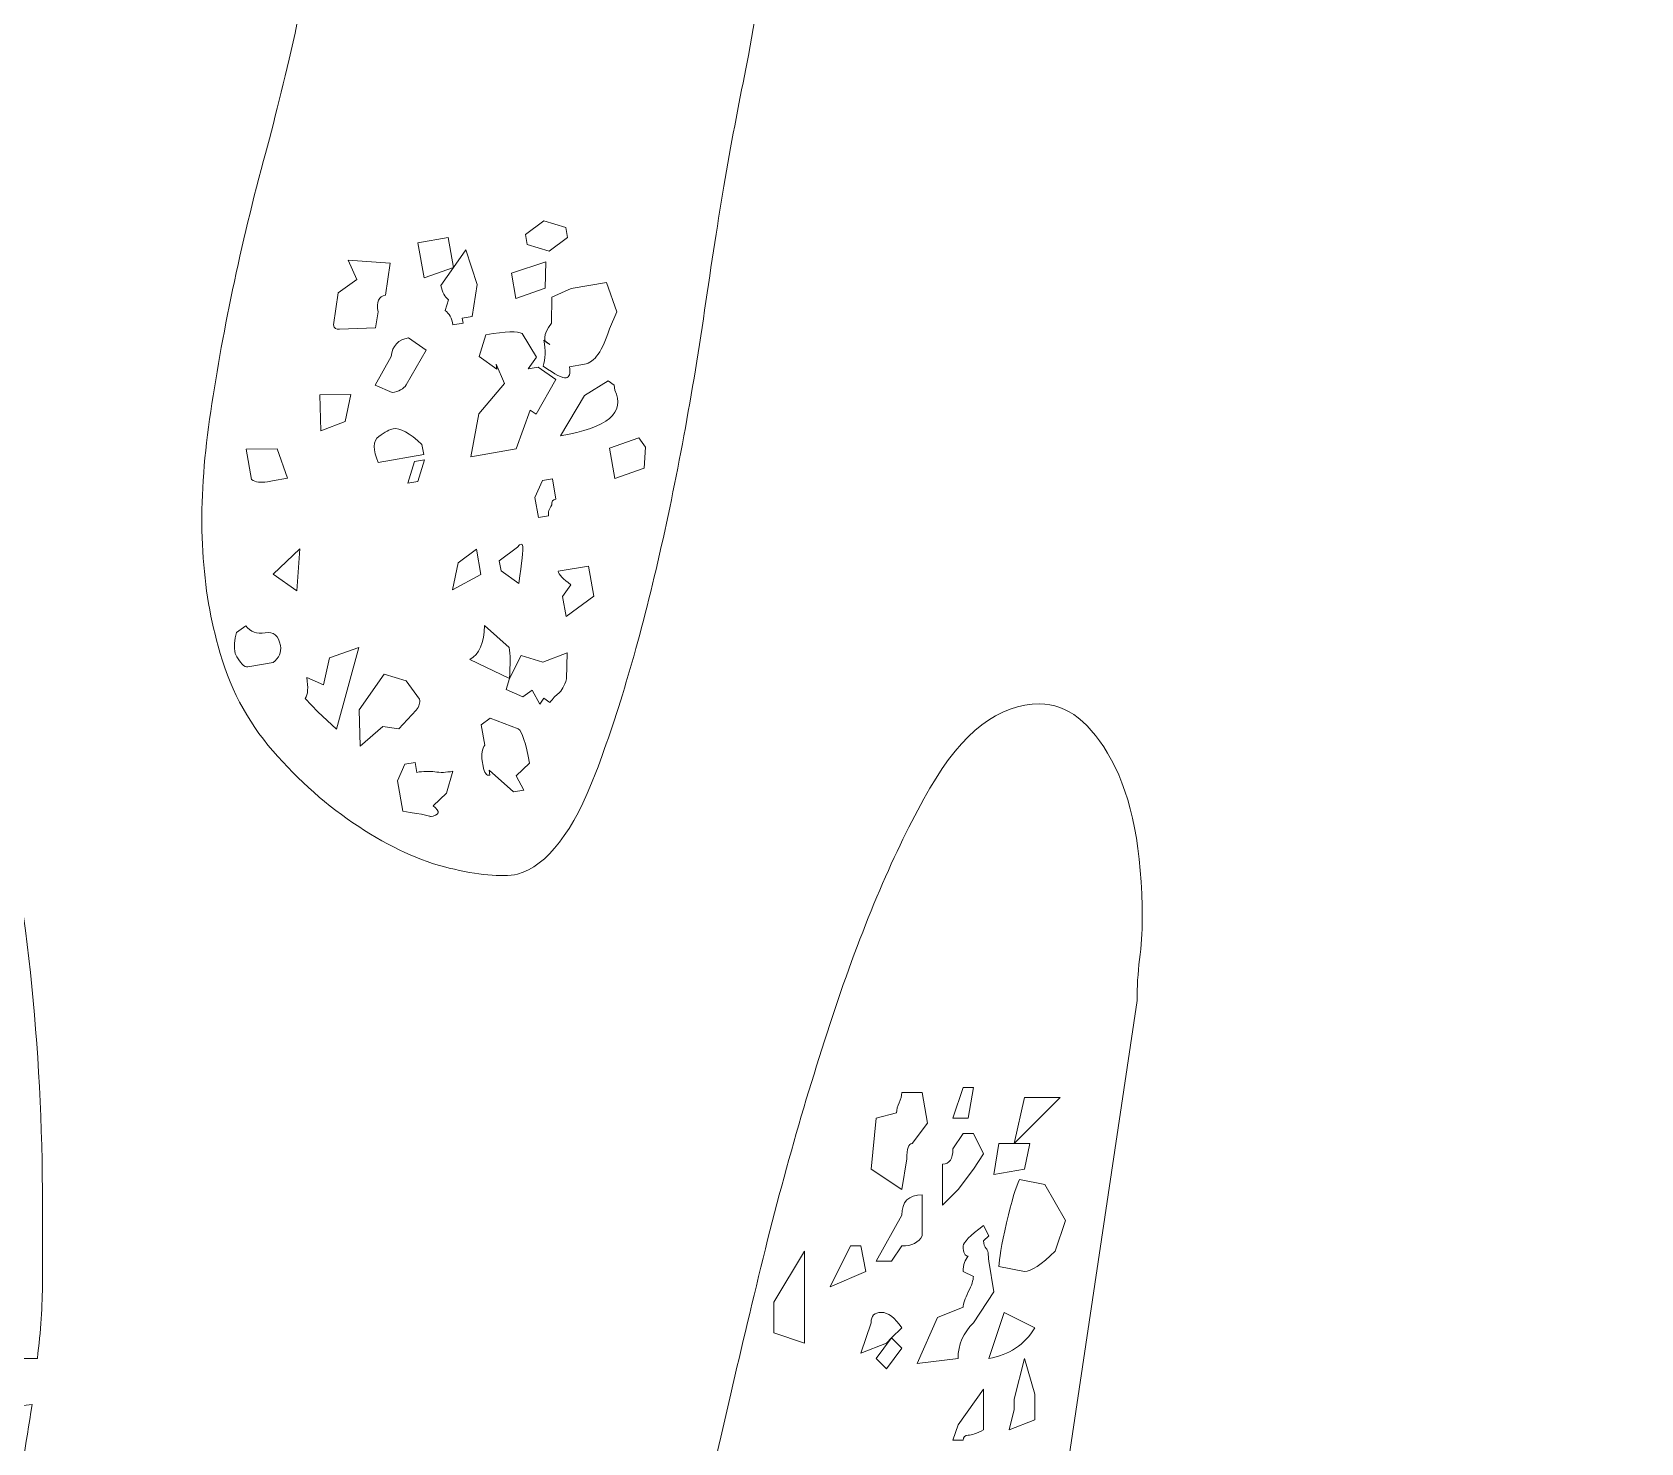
# Model space of a CAD drawing. Header units: inches. Extents: x 148 to 933, y -863 to -217.
# Drawn here: x 309.9 to 442.4, y -560.9 to -444.6 of the extents above; entities that cross this region are included whole.
import ezdxf

# ---------------------------------------------------------------- set-up
doc = ezdxf.new("R2010")
doc.units = ezdxf.units.IN
doc.header["$MEASUREMENT"] = 0
doc.layers.add('Layer 1', color=7, linetype='Continuous')

# ---------------------------------------------------------------- blocks, each defined once
blk = doc.blocks.new('block 3')
at = {"layer": 'Layer 1', "lineweight": 0}
for points in [[(387.04, -534.1), (387.46, -531.58), (386.62, -531.58), (385.78, -534.1), (387.04, -534.1)], [(391.67, -532.42), (390.83, -536.21), (394.62, -532.42), (391.67, -532.42)], [(389.15, -538.74), (391.67, -538.32), (392.1, -536.21), (389.57, -536.21), (389.15, -538.74)], [(373.56, -552.64), (373.56, -545.06), (371.03, -549.27), (371.03, -551.8), (373.56, -552.64)], [(378.61, -546.74), (378.19, -544.64), (377.35, -544.64), (375.66, -548.01), (378.61, -546.74)], [(391.67, -553.9), (390.83, -557.27), (390.83, -558.12), (390.41, -559.8), (392.52, -558.96), (392.52, -556.85), (391.67, -553.9)]]:
    blk.add_lwpolyline(points, dxfattribs=at)
for points, knots in [([(245.06, -680.72), (245.06, -680.72), (244.64, -678.61), (244.64, -678.61), (244.64, -678.61), (243.79, -678.61), (243.79, -678.61), (246.6, -670.19), (249.97, -660.01), (253.91, -648.07), (257.84, -636.13), (261.7, -623.28), (265.49, -609.52), (269.28, -595.76), (272.79, -581.5), (276.02, -566.76), (279.25, -552.01), (281.71, -537.47), (283.4, -523.15), (283.67, -520.9), (283.88, -518.66), (284.03, -516.41), (284.17, -514.16), (284.24, -511.92), (284.24, -509.67), (284.24, -502.37), (283.53, -496.05), (282.13, -490.71), (280.72, -485.38), (278.76, -480.74), (276.23, -476.81), (276.23, -476.81), (279.18, -475.96), (279.18, -475.96), (278.06, -474.84), (277.22, -474.28), (276.66, -474.28), (276.37, -474.28), (276.23, -474.56), (276.23, -475.12), (276.23, -475.12), (275.81, -474.7), (275.81, -474.7), (275.81, -474.7), (275.81, -475.96), (275.81, -475.96), (270.19, -467.54), (262.61, -463.32), (253.06, -463.32), (242.95, -463.32), (233.4, -467.05), (224.41, -474.49), (215.42, -481.93), (207.56, -491.7), (200.82, -503.77), (194.08, -515.85), (188.67, -529.4), (184.6, -544.43), (180.52, -559.46), (178.49, -574.55), (178.49, -589.72), (178.49, -594.77), (178.77, -599.55), (179.33, -604.04), (179.89, -608.54), (180.95, -612.61), (182.49, -616.26), (184.03, -619.91), (186.14, -622.79), (188.81, -624.9), (191.48, -627), (194.78, -628.06), (198.71, -628.06), (198.71, -628.06), (201.66, -628.06), (201.66, -628.06), (200.82, -632.27), (199.35, -635.5), (197.24, -637.75), (195.13, -640), (192.88, -641.61), (190.5, -642.59), (188.11, -643.58), (185.86, -644.07), (183.76, -644.07), (181.65, -644.07), (180.03, -643.93), (178.91, -643.64), (170.76, -642.24), (164.51, -638.87), (160.16, -633.53), (155.81, -628.2), (152.72, -621.95), (150.89, -614.79), (149.06, -607.62), (148.29, -600.18), (148.58, -592.45), (148.85, -584.73), (149.42, -577.92), (150.26, -572.02), (154.19, -548.99), (161.91, -527.93), (173.43, -508.83), (184.95, -489.73), (200.25, -473.44), (219.36, -459.95), (226.1, -455.18), (232.42, -451.81), (238.32, -449.84), (244.21, -447.88), (249.83, -446.89), (255.17, -446.89), (263.6, -446.89), (271.24, -449.35), (278.13, -454.27), (285.01, -459.18), (290.84, -465.85), (295.62, -474.28), (300.39, -482.7), (304.11, -492.68), (306.78, -504.19), (309.45, -515.71), (310.78, -528.07), (310.78, -541.27), (310.78, -543.52), (310.78, -545.62), (310.78, -547.58), (310.78, -549.55), (310.64, -551.66), (310.36, -553.9), (310.36, -553.9), (309.52, -553.9), (309.52, -553.9), (308.11, -553.9), (307.13, -554.05), (306.57, -554.33), (306.57, -554.33), (306.15, -558.12), (306.15, -558.12), (306.15, -558.12), (309.94, -557.7), (309.94, -557.7), (309.37, -561.07), (308.95, -563.95), (308.68, -566.33), (308.39, -568.72), (308.11, -571.04), (307.83, -573.29), (307.55, -575.54), (307.2, -577.99), (306.78, -580.66), (306.36, -583.33), (305.73, -586.49), (304.88, -590.14), (306.57, -591.82), (309.58, -592.95), (313.94, -593.51), (318.29, -594.08), (323.14, -594.42), (328.48, -594.56), (333.81, -594.71), (339.15, -594.71), (344.49, -594.56), (349.82, -594.42), (354.32, -594.35), (357.97, -594.35), (358.53, -594.35), (359.37, -592.03), (360.5, -587.4), (361.62, -582.76), (362.95, -576.94), (364.5, -569.92), (366.04, -562.9), (367.8, -555.31), (369.77, -547.16), (371.73, -539.02), (373.91, -531.44), (376.3, -524.41), (378.68, -517.4), (381.21, -511.56), (383.88, -506.93), (386.55, -502.29), (389.57, -499.98), (392.94, -499.98), (395.18, -499.98), (397.15, -501.52), (398.84, -504.61), (400.52, -507.71), (401.37, -512.06), (401.37, -517.67), (401.37, -518.8), (401.29, -519.92), (401.15, -521.04), (401.01, -522.17), (400.94, -523.29), (400.94, -524.41), (400.94, -524.41), (393.78, -572.44), (393.78, -572.44), (392.94, -577.78), (392.45, -582), (392.31, -585.08), (392.16, -588.18), (391.81, -590.28), (391.25, -591.4), (396.87, -590.84), (402.35, -590.28), (407.68, -589.72), (413.02, -589.16), (417.23, -587.89), (420.32, -585.93), (420.88, -585.65), (421.38, -586), (421.8, -586.98), (422.22, -587.97), (422.64, -589.16), (423.06, -590.56), (423.48, -591.97), (423.69, -593.37), (423.69, -594.77), (423.69, -596.18), (423.55, -597.16), (423.27, -597.72), (422.43, -599.41), (420.53, -600.88), (417.59, -602.14), (414.64, -603.41), (411.33, -604.32), (407.68, -604.88), (404.03, -605.45), (400.38, -605.94), (396.73, -606.36), (393.08, -606.78), (390.13, -606.99), (387.88, -606.99), (387.88, -606.99), (381.56, -664.29), (381.56, -664.29), (380.15, -669.07), (379.17, -675.45), (378.61, -683.46), (378.05, -691.46), (377.07, -700.81), (375.66, -711.48), (373.7, -717.93), (370.19, -721.17), (365.13, -721.17), (362.88, -721.17), (360.43, -720.32), (357.76, -718.64), (355.09, -716.95), (352.56, -714.49), (350.18, -711.27), (347.79, -708.04), (345.82, -704.04), (344.28, -699.26), (342.73, -694.49), (341.96, -689.15), (341.96, -683.25), (341.96, -680.16), (342.1, -676.79), (342.38, -673.14), (342.66, -669.49), (343.22, -666.12), (344.07, -663.03), (344.07, -663.03), (353.76, -612.47), (353.76, -612.47), (353.76, -612.47), (325.53, -611.62), (325.53, -611.62), (321.32, -611.91), (317.03, -612.05), (312.68, -612.05), (308.32, -612.05), (303.9, -612.05), (299.41, -612.05), (293.79, -633.95), (287.54, -655.86), (280.66, -677.77), (273.77, -699.68), (267.66, -720.04), (262.33, -738.86), (260.36, -745.32), (258.18, -749.88), (255.8, -752.55), (253.41, -755.22), (251.23, -756.56), (249.27, -756.56), (247.02, -756.56), (244.85, -755.5), (242.74, -753.4), (240.63, -751.29), (238.74, -748.76), (237.05, -745.81), (235.37, -742.86), (234.03, -739.77), (233.05, -736.54), (232.06, -733.31), (231.58, -730.43), (231.58, -727.91), (231.58, -723.97), (232.21, -718.64), (233.47, -711.9), (234.74, -705.16), (236.35, -698.98), (238.32, -693.36), (238.32, -693.36), (243.79, -678.61), (243.79, -678.61), (243.79, -678.61), (243.37, -681.14), (243.37, -681.14), (243.37, -681.14), (245.06, -680.72), (245.06, -680.72)], [0, 0, 0, 0, 1, 1, 1, 2, 2, 2, 3, 3, 3, 4, 4, 4, 5, 5, 5, 6, 6, 6, 7, 7, 7, 8, 8, 8, 9, 9, 9, 10, 10, 10, 11, 11, 11, 12, 12, 12, 13, 13, 13, 14, 14, 14, 15, 15, 15, 16, 16, 16, 17, 17, 17, 18, 18, 18, 19, 19, 19, 20, 20, 20, 21, 21, 21, 22, 22, 22, 23, 23, 23, 24, 24, 24, 25, 25, 25, 26, 26, 26, 27, 27, 27, 28, 28, 28, 29, 29, 29, 30, 30, 30, 31, 31, 31, 32, 32, 32, 33, 33, 33, 34, 34, 34, 35, 35, 35, 36, 36, 36, 37, 37, 37, 38, 38, 38, 39, 39, 39, 40, 40, 40, 41, 41, 41, 42, 42, 42, 43, 43, 43, 44, 44, 44, 45, 45, 45, 46, 46, 46, 47, 47, 47, 48, 48, 48, 49, 49, 49, 50, 50, 50, 51, 51, 51, 52, 52, 52, 53, 53, 53, 54, 54, 54, 55, 55, 55, 56, 56, 56, 57, 57, 57, 58, 58, 58, 59, 59, 59, 60, 60, 60, 61, 61, 61, 62, 62, 62, 63, 63, 63, 64, 64, 64, 65, 65, 65, 66, 66, 66, 67, 67, 67, 68, 68, 68, 69, 69, 69, 70, 70, 70, 71, 71, 71, 72, 72, 72, 73, 73, 73, 74, 74, 74, 75, 75, 75, 76, 76, 76, 77, 77, 77, 78, 78, 78, 79, 79, 79, 80, 80, 80, 81, 81, 81, 82, 82, 82, 83, 83, 83, 84, 84, 84, 85, 85, 85, 86, 86, 86, 87, 87, 87, 88, 88, 88, 89, 89, 89, 90, 90, 90, 91, 91, 91, 92, 92, 92, 93, 93, 93, 94, 94, 94, 95, 95, 95, 96, 96, 96, 97, 97, 97, 98, 98, 98, 99, 99, 99, 100, 100, 100, 101, 101, 101, 102, 102, 102, 103, 103, 103, 104, 104, 104, 105, 105, 105, 105]), ([(381.98, -537.47), (381.98, -536.63), (382.12, -536.21), (382.41, -536.21), (382.41, -536.21), (383.67, -534.52), (383.67, -534.52), (383.67, -534.52), (383.25, -532), (383.25, -532), (383.25, -532), (381.56, -532), (381.56, -532), (381.56, -532.28), (381.49, -532.56), (381.35, -532.84), (381.21, -533.12), (381.14, -533.41), (381.14, -533.68), (381.14, -533.68), (379.46, -534.1), (379.46, -534.1), (379.46, -534.1), (379.03, -538.32), (379.03, -538.32), (379.03, -538.32), (381.56, -540), (381.56, -540), (381.56, -540), (381.98, -537.47), (381.98, -537.47)], [0, 0, 0, 0, 1, 1, 1, 2, 2, 2, 3, 3, 3, 4, 4, 4, 5, 5, 5, 6, 6, 6, 7, 7, 7, 8, 8, 8, 9, 9, 9, 10, 10, 10, 10]), ([(384.93, -541.27), (384.93, -541.27), (385.35, -540.84), (385.35, -540.84), (385.35, -540.84), (386.2, -540), (386.2, -540), (386.2, -540), (387.46, -538.32), (387.46, -538.32), (387.46, -538.32), (388.3, -537.05), (388.3, -537.05), (388.3, -537.05), (387.46, -535.37), (387.46, -535.37), (387.46, -535.37), (386.62, -535.37), (386.62, -535.37), (386.62, -535.37), (385.78, -536.63), (385.78, -536.63), (385.78, -537.47), (385.49, -537.89), (384.93, -537.89), (384.93, -537.89), (384.93, -541.27), (384.93, -541.27)], [0, 0, 0, 0, 1, 1, 1, 2, 2, 2, 3, 3, 3, 4, 4, 4, 5, 5, 5, 6, 6, 6, 7, 7, 7, 8, 8, 8, 9, 9, 9, 9]), ([(391.25, -539.16), (390.97, -539.73), (390.62, -540.92), (390.2, -542.74), (389.78, -544.57), (389.57, -545.76), (389.57, -546.32), (389.57, -546.32), (391.67, -546.74), (391.67, -546.74), (392.23, -546.74), (393.08, -546.18), (394.2, -545.06), (394.2, -545.06), (395.05, -542.53), (395.05, -542.53), (395.05, -542.53), (393.36, -539.58), (393.36, -539.58), (393.36, -539.58), (391.25, -539.16), (391.25, -539.16)], [0, 0, 0, 0, 1, 1, 1, 2, 2, 2, 3, 3, 3, 4, 4, 4, 5, 5, 5, 6, 6, 6, 7, 7, 7, 7]), ([(380.72, -545.9), (380.72, -545.9), (381.56, -544.64), (381.56, -544.64), (382.41, -544.64), (382.96, -544.36), (383.25, -543.79), (383.25, -543.79), (383.25, -540.42), (383.25, -540.42), (382.12, -540.42), (381.56, -540.99), (381.56, -542.11), (381.56, -542.11), (379.46, -545.9), (379.46, -545.9), (379.46, -545.9), (380.72, -545.9), (380.72, -545.9)], [0, 0, 0, 0, 1, 1, 1, 2, 2, 2, 3, 3, 3, 4, 4, 4, 5, 5, 5, 6, 6, 6, 6]), ([(387.46, -547.16), (387.46, -547.45), (387.32, -547.87), (387.04, -548.43), (386.76, -548.99), (386.62, -549.42), (386.62, -549.69), (386.62, -549.69), (384.51, -550.53), (384.51, -550.53), (384.51, -550.53), (382.83, -554.33), (382.83, -554.33), (382.83, -554.33), (386.2, -553.9), (386.2, -553.9), (386.2, -552.79), (386.62, -551.8), (387.46, -550.96), (387.46, -550.96), (389.15, -548.43), (389.15, -548.43), (389.15, -548.43), (388.72, -545.9), (388.72, -545.9), (388.72, -545.34), (388.65, -544.99), (388.51, -544.85), (388.37, -544.71), (388.3, -544.5), (388.3, -544.21), (388.3, -544.21), (388.72, -543.79), (388.72, -543.79), (388.72, -543.79), (388.3, -542.95), (388.3, -542.95), (387.18, -543.79), (386.62, -544.36), (386.62, -544.64), (386.62, -545.2), (386.76, -545.48), (387.04, -545.48), (386.76, -545.76), (386.62, -546.18), (386.62, -546.74), (386.62, -546.74), (387.46, -547.16), (387.46, -547.16)], [0, 0, 0, 0, 1, 1, 1, 2, 2, 2, 3, 3, 3, 4, 4, 4, 5, 5, 5, 6, 6, 6, 7, 7, 7, 8, 8, 8, 9, 9, 9, 10, 10, 10, 11, 11, 11, 12, 12, 12, 13, 13, 13, 14, 14, 14, 15, 15, 15, 16, 16, 16, 16]), ([(381.56, -553.06), (381.56, -553.06), (380.72, -552.22), (380.72, -552.22), (380.72, -552.22), (381.56, -551.38), (381.56, -551.38), (381, -550.53), (380.44, -550.11), (379.88, -550.11), (379.31, -550.11), (379.03, -550.4), (379.03, -550.96), (379.03, -550.96), (378.19, -553.48), (378.19, -553.48), (378.19, -553.48), (380.3, -552.64), (380.3, -552.64), (380.3, -552.64), (380.72, -552.22), (380.72, -552.22), (380.72, -552.22), (379.46, -553.9), (379.46, -553.9), (379.46, -553.9), (380.3, -554.75), (380.3, -554.75), (380.3, -554.75), (381.56, -553.06), (381.56, -553.06)], [0, 0, 0, 0, 1, 1, 1, 2, 2, 2, 3, 3, 3, 4, 4, 4, 5, 5, 5, 6, 6, 6, 7, 7, 7, 8, 8, 8, 9, 9, 9, 10, 10, 10, 10]), ([(389.99, -550.11), (389.99, -550.11), (388.72, -553.9), (388.72, -553.9), (390.41, -553.63), (391.67, -552.79), (392.52, -551.38), (392.52, -551.38), (389.99, -550.11), (389.99, -550.11)], [0, 0, 0, 0, 1, 1, 1, 2, 2, 2, 3, 3, 3, 3]), ([(386.2, -559.38), (386.2, -559.38), (385.78, -560.65), (385.78, -560.65), (385.78, -560.65), (386.62, -560.65), (386.62, -560.65), (386.62, -560.37), (386.76, -560.23), (387.04, -560.23), (387.32, -560.23), (387.74, -560.09), (388.3, -559.8), (388.3, -559.8), (388.3, -556.43), (388.3, -556.43), (388.3, -556.43), (386.2, -559.38), (386.2, -559.38)], [0, 0, 0, 0, 1, 1, 1, 2, 2, 2, 3, 3, 3, 4, 4, 4, 5, 5, 5, 6, 6, 6, 6])]:
    blk.add_open_spline(points, degree=3, knots=knots, dxfattribs=at)
blk = doc.blocks.new('block 4')
at = {"layer": 'Layer 1', "lineweight": 0}
for points in [[(352.08, -460.18), (350.56, -461.3), (350.71, -462.13), (352.51, -462.67), (354.03, -461.55), (353.88, -460.72), (352.08, -460.18)], [(349.77, -466.57), (352.19, -465.72), (352.24, -463.57), (349.41, -464.5), (349.77, -466.57)], [(336.19, -474.5), (333.62, -474.52), (333.72, -477.49), (335.72, -476.72), (336.19, -474.5)], [(359.9, -478.06), (357.48, -478.91), (357.92, -481.4), (360.33, -480.55), (360.46, -478.82), (359.9, -478.06)], [(342.25, -479.86), (341.42, -480), (340.88, -481.8), (341.71, -481.66), (342.25, -479.86)], [(331.74, -490.67), (331.99, -487.2), (329.78, -489.3), (331.74, -490.67)], [(345.02, -488.35), (344.55, -490.58), (346.89, -489.31), (346.53, -487.24), (345.02, -488.35)]]:
    blk.add_lwpolyline(points, dxfattribs=at)
for points, knots in [([(498.05, -306.43), (498.05, -306.43), (499.17, -307.94), (499.17, -307.94), (499.17, -307.94), (502.15, -307.85), (502.15, -307.85), (502.15, -307.85), (501.68, -310.07), (501.68, -310.07), (499.77, -320.39), (497.83, -332.56), (495.86, -346.58), (493.88, -360.62), (492.31, -375.29), (491.13, -390.6), (489.95, -405.92), (489.39, -421.13), (489.46, -436.23), (489.53, -451.33), (490.6, -464.83), (492.67, -476.72), (493.98, -484.19), (496.04, -491.1), (498.85, -497.46), (501.67, -503.81), (504.9, -509.23), (508.53, -513.73), (512.16, -518.23), (516.04, -521.62), (520.14, -523.9), (524.24, -526.18), (528.37, -526.95), (532.52, -526.23), (540.27, -524.88), (544.6, -517.85), (545.52, -505.15), (539.99, -506.11), (535.85, -506.04), (533.09, -504.96), (530.34, -503.87), (528.76, -502.22), (528.38, -500.01), (527.85, -496.96), (528.96, -495.2), (531.73, -494.72), (533.39, -494.43), (535.42, -494.22), (537.82, -494.09), (540.22, -493.95), (542.94, -493.62), (545.99, -493.09), (557.56, -490.78), (568.93, -487.73), (580.1, -483.93), (591.27, -480.13), (602.38, -476.41), (613.44, -472.78), (624.49, -469.14), (635.58, -465.71), (646.72, -462.48), (657.84, -459.26), (669.24, -456.77), (680.91, -455.03), (688.15, -454.04), (695.36, -453.72), (702.55, -454.03), (709.73, -454.34), (716.35, -455.54), (722.42, -457.62), (728.48, -459.7), (733.56, -462.66), (737.66, -466.51), (741.75, -470.36), (744.33, -475.33), (745.39, -481.42), (745.87, -484.18), (745.89, -487.17), (745.45, -490.39), (745.01, -493.6), (744.4, -496.62), (743.62, -499.48), (742.83, -502.32), (741.9, -504.76), (740.83, -506.8), (739.76, -508.84), (738.81, -509.93), (737.98, -510.08), (737.15, -510.22), (736.66, -509.88), (736.52, -509.05), (733.05, -502.24), (729.44, -496.67), (725.69, -492.33), (721.94, -488), (717.05, -484.86), (711.01, -482.92), (704.96, -480.98), (697.19, -480.13), (687.68, -480.36), (678.16, -480.59), (665.89, -481.73), (650.86, -483.79), (646.43, -484.56), (640.57, -485.72), (633.29, -487.28), (626, -488.83), (618.39, -490.52), (610.44, -492.33), (602.48, -494.14), (594.66, -495.94), (586.99, -497.7), (579.32, -499.47), (572.71, -500.83), (567.18, -501.79), (564.13, -502.33), (561.5, -502.78), (559.29, -503.17), (557.08, -503.56), (554.84, -503.8), (552.58, -503.91), (554.52, -516.69), (552.41, -526.25), (546.25, -532.6), (540.09, -538.95), (532.16, -542.97), (522.48, -544.66), (516.39, -545.72), (510.25, -545.29), (504.08, -543.37), (497.9, -541.46), (492.11, -538.12), (486.72, -533.36), (481.33, -528.59), (476.51, -522.59), (472.25, -515.35), (467.99, -508.11), (464.74, -499.7), (462.5, -490.11), (458.73, -473.38), (456.86, -455.32), (456.91, -435.92), (456.94, -416.52), (458.05, -397.09), (460.21, -377.6), (462.37, -358.13), (465, -339.28), (468.1, -321.06), (471.19, -302.84), (473.64, -286.6), (475.42, -272.31), (476.02, -265.94), (476.61, -260.71), (477.18, -256.61), (477.75, -252.52), (477.85, -250.29), (477.51, -249.92), (477.16, -249.56), (476.25, -251.29), (474.78, -255.1), (473.31, -258.93), (470.99, -265.68), (467.83, -275.35), (464.44, -285.35), (460.62, -296.99), (456.38, -310.27), (452.14, -323.56), (448.12, -336.09), (444.34, -347.87), (440.54, -359.65), (437.17, -369.72), (434.2, -378.08), (431.24, -386.44), (429.2, -390.71), (428.1, -390.9), (426.49, -391.47), (424.26, -391.36), (421.42, -390.57), (418.56, -389.78), (415.74, -388.71), (412.94, -387.34), (410.14, -385.98), (407.65, -384.41), (405.49, -382.65), (403.33, -380.89), (402.11, -379.18), (401.82, -377.52), (401.63, -376.42), (401.67, -372.63), (401.98, -366.16), (402.27, -359.69), (402.57, -352.02), (402.88, -343.12), (403.18, -334.24), (403.48, -324.92), (403.78, -315.17), (404.07, -305.43), (404.28, -296.83), (404.42, -289.4), (404.71, -279.65), (404.36, -274.8), (403.37, -274.82), (402.38, -274.86), (400.92, -280.03), (399.02, -290.34), (394.59, -309.07), (390.24, -329.5), (385.97, -351.63), (381.7, -373.76), (377.8, -395.11), (374.26, -415.69), (374.26, -415.69), (368.95, -446.55), (368.95, -446.55), (367.7, -452.47), (366.52, -459.23), (365.43, -466.83), (364.33, -474.44), (363.01, -481.58), (361.47, -488.27), (359.92, -494.95), (358.22, -500.74), (356.37, -505.62), (354.51, -510.5), (352.36, -513.3), (349.92, -514.01), (348.53, -514.26), (346.65, -514.08), (344.27, -513.5), (341.88, -512.92), (339.4, -511.79), (336.83, -510.09), (334.25, -508.41), (331.9, -506.32), (329.75, -503.84), (327.61, -501.37), (326.11, -498.49), (325.26, -495.22), (323.79, -490.07), (323.52, -484.05), (324.46, -477.18), (325.41, -470.32), (326.91, -463), (328.98, -455.22), (330.73, -448.93), (332.45, -441.22), (334.14, -432.09), (335.82, -422.96), (337.34, -413.29), (338.7, -403.07), (340.05, -392.85), (341.21, -382.31), (342.17, -371.45), (343.13, -360.6), (343.81, -350.21), (344.22, -340.3), (344.63, -330.4), (344.66, -321.13), (344.29, -312.49), (343.93, -303.86), (342.96, -296.69), (341.4, -290.97), (340.39, -286.87), (339.05, -282.83), (337.36, -278.85), (335.66, -274.87), (333.63, -271.37), (331.25, -268.37), (328.87, -265.36), (326.12, -263.06), (322.99, -261.47), (319.86, -259.87), (316.36, -259.41), (312.49, -260.09), (305.85, -261.25), (300.08, -264.54), (295.18, -269.95), (290.28, -275.37), (286.1, -282.08), (282.65, -290.1), (279.2, -298.12), (276.46, -306.93), (274.43, -316.55), (272.41, -326.17), (271, -335.69), (270.21, -345.08), (269.43, -354.49), (269.27, -363.36), (269.72, -371.68), (270.17, -380.02), (271.16, -386.9), (272.68, -392.34), (274.44, -399.16), (276.86, -404.44), (279.93, -408.18), (283, -411.92), (287.34, -414.3), (292.94, -415.32), (292.94, -415.32), (292.52, -415.39), (292.52, -415.39), (294.28, -415.66), (295.99, -415.64), (297.65, -415.35), (297.65, -415.35), (301.31, -414.29), (301.31, -414.29), (301.31, -414.29), (302.29, -414.97), (302.29, -414.97), (302.48, -416.08), (301.91, -417.33), (300.58, -418.69), (299.25, -420.07), (297.65, -421.49), (295.77, -422.95), (293.88, -424.42), (291.82, -425.71), (289.6, -426.81), (287.36, -427.91), (285.42, -428.61), (283.76, -428.9), (273.38, -431.56), (264.98, -429.96), (258.54, -424.1), (252.1, -418.24), (247.83, -410.93), (245.74, -402.17), (245.22, -400.83), (244.85, -399.54), (244.64, -398.29), (244.42, -397.05), (244.19, -395.74), (243.95, -394.35), (243.95, -394.35), (242.5, -386.05), (242.5, -386.05), (240.97, -372.35), (241.38, -357.95), (243.74, -342.86), (246.09, -327.76), (250.21, -313.71), (256.06, -300.72), (261.92, -287.72), (269.59, -276.48), (279.05, -266.99), (288.52, -257.5), (299.43, -251.4), (311.78, -248.67), (320.04, -246.95), (327.2, -247.55), (333.27, -250.48), (339.34, -253.42), (344.65, -257.76), (349.23, -263.52), (353.79, -269.29), (357.65, -275.89), (360.8, -283.32), (363.95, -290.75), (366.45, -298.15), (368.31, -305.53), (369.12, -308.53), (369.92, -312.3), (370.71, -316.87), (371.51, -321.43), (372.24, -324.8), (372.9, -326.96), (373.94, -323.08), (375.72, -317), (378.27, -308.71), (380.82, -300.43), (383.61, -291.89), (386.64, -283.09), (389.66, -274.29), (392.47, -266.25), (395.05, -258.95), (397.63, -251.66), (399.21, -247.26), (399.8, -245.72), (400.65, -242.44), (402.87, -240.06), (406.46, -238.57), (410.05, -237.09), (413.94, -236.49), (418.12, -236.76), (422.3, -237.03), (426.19, -238.06), (429.78, -239.85), (433.37, -241.66), (435.57, -244.05), (436.38, -247.04), (436.67, -248.7), (436.79, -250.61), (436.73, -252.76), (436.68, -254.9), (436.57, -257.14), (436.4, -259.44), (436.34, -264.02), (436.23, -269.1), (436.06, -274.68), (435.9, -280.27), (435.68, -285.59), (435.42, -290.62), (435.16, -295.66), (434.94, -300.11), (434.76, -303.99), (434.58, -307.87), (434.59, -310.37), (434.78, -311.47), (434.78, -311.47), (435.61, -311.33), (435.61, -311.33), (435.61, -311.33), (469.7, -229.69), (469.7, -229.69), (471.65, -224.5), (475.03, -220.99), (479.84, -219.15), (484.65, -217.32), (489.6, -216.67), (494.69, -217.21), (499.76, -217.75), (504.38, -219.3), (508.54, -221.85), (512.69, -224.41), (514.91, -227.36), (515.22, -230.73), (515.65, -233.22), (515.62, -235.51), (515.13, -237.59), (515.13, -237.59), (502.15, -307.85), (502.15, -307.85), (502.15, -307.85), (501.71, -305.36), (501.71, -305.36), (501.71, -305.36), (500.59, -303.85), (500.59, -303.85), (500.59, -303.85), (498.25, -305.11), (498.25, -305.11), (498.25, -305.11), (498.05, -306.43), (498.05, -306.43)], [0, 0, 0, 0, 1, 1, 1, 2, 2, 2, 3, 3, 3, 4, 4, 4, 5, 5, 5, 6, 6, 6, 7, 7, 7, 8, 8, 8, 9, 9, 9, 10, 10, 10, 11, 11, 11, 12, 12, 12, 13, 13, 13, 14, 14, 14, 15, 15, 15, 16, 16, 16, 17, 17, 17, 18, 18, 18, 19, 19, 19, 20, 20, 20, 21, 21, 21, 22, 22, 22, 23, 23, 23, 24, 24, 24, 25, 25, 25, 26, 26, 26, 27, 27, 27, 28, 28, 28, 29, 29, 29, 30, 30, 30, 31, 31, 31, 32, 32, 32, 33, 33, 33, 34, 34, 34, 35, 35, 35, 36, 36, 36, 37, 37, 37, 38, 38, 38, 39, 39, 39, 40, 40, 40, 41, 41, 41, 42, 42, 42, 43, 43, 43, 44, 44, 44, 45, 45, 45, 46, 46, 46, 47, 47, 47, 48, 48, 48, 49, 49, 49, 50, 50, 50, 51, 51, 51, 52, 52, 52, 53, 53, 53, 54, 54, 54, 55, 55, 55, 56, 56, 56, 57, 57, 57, 58, 58, 58, 59, 59, 59, 60, 60, 60, 61, 61, 61, 62, 62, 62, 63, 63, 63, 64, 64, 64, 65, 65, 65, 66, 66, 66, 67, 67, 67, 68, 68, 68, 69, 69, 69, 70, 70, 70, 71, 71, 71, 72, 72, 72, 73, 73, 73, 74, 74, 74, 75, 75, 75, 76, 76, 76, 77, 77, 77, 78, 78, 78, 79, 79, 79, 80, 80, 80, 81, 81, 81, 82, 82, 82, 83, 83, 83, 84, 84, 84, 85, 85, 85, 86, 86, 86, 87, 87, 87, 88, 88, 88, 89, 89, 89, 90, 90, 90, 91, 91, 91, 92, 92, 92, 93, 93, 93, 94, 94, 94, 95, 95, 95, 96, 96, 96, 97, 97, 97, 98, 98, 98, 99, 99, 99, 100, 100, 100, 101, 101, 101, 102, 102, 102, 103, 103, 103, 104, 104, 104, 105, 105, 105, 106, 106, 106, 107, 107, 107, 108, 108, 108, 109, 109, 109, 110, 110, 110, 111, 111, 111, 112, 112, 112, 113, 113, 113, 114, 114, 114, 115, 115, 115, 116, 116, 116, 117, 117, 117, 118, 118, 118, 119, 119, 119, 120, 120, 120, 121, 121, 121, 122, 122, 122, 123, 123, 123, 124, 124, 124, 125, 125, 125, 126, 126, 126, 127, 127, 127, 128, 128, 128, 129, 129, 129, 130, 130, 130, 131, 131, 131, 132, 132, 132, 133, 133, 133, 134, 134, 134, 135, 135, 135, 136, 136, 136, 137, 137, 137, 138, 138, 138, 139, 139, 139, 140, 140, 140, 141, 141, 141, 142, 142, 142, 143, 143, 143, 144, 144, 144, 145, 145, 145, 146, 146, 146, 147, 147, 147, 148, 148, 148, 148]), ([(344.63, -464.04), (344.63, -464.04), (344.19, -461.55), (344.19, -461.55), (344.19, -461.55), (341.7, -461.99), (341.7, -461.99), (341.7, -461.99), (342.21, -464.89), (342.21, -464.89), (342.21, -464.89), (344.63, -464.04), (344.63, -464.04), (344.63, -464.04), (343.6, -465.51), (343.6, -465.51), (343.7, -466.06), (343.91, -466.46), (344.23, -466.68), (344.23, -466.68), (343.96, -467.58), (343.96, -467.58), (344.28, -467.81), (344.5, -468.2), (344.59, -468.76), (344.59, -468.76), (345.42, -468.61), (345.42, -468.61), (345.42, -468.61), (345.35, -468.19), (345.35, -468.19), (345.35, -468.19), (346.18, -468.05), (346.18, -468.05), (346.18, -468.05), (346.58, -465.42), (346.58, -465.42), (346.58, -465.42), (345.66, -462.58), (345.66, -462.58), (345.66, -462.58), (344.63, -464.04), (344.63, -464.04)], [0, 0, 0, 0, 1, 1, 1, 2, 2, 2, 3, 3, 3, 4, 4, 4, 5, 5, 5, 6, 6, 6, 7, 7, 7, 8, 8, 8, 9, 9, 9, 10, 10, 10, 11, 11, 11, 12, 12, 12, 13, 13, 13, 14, 14, 14, 14]), ([(338.42, -467.69), (338.28, -466.86), (338.48, -466.4), (339.03, -466.3), (339.03, -466.3), (339.43, -463.67), (339.43, -463.67), (339.43, -463.67), (335.96, -463.42), (335.96, -463.42), (335.96, -463.42), (336.67, -465.01), (336.67, -465.01), (336.67, -465.01), (335.15, -466.12), (335.15, -466.12), (335.15, -466.12), (334.76, -468.76), (334.76, -468.76), (334.81, -469.04), (334.97, -469.15), (335.25, -469.1), (335.25, -469.1), (338.22, -469.01), (338.22, -469.01), (338.22, -469.01), (338.42, -467.69), (338.42, -467.69)], [0, 0, 0, 0, 1, 1, 1, 2, 2, 2, 3, 3, 3, 4, 4, 4, 5, 5, 5, 6, 6, 6, 7, 7, 7, 8, 8, 8, 9, 9, 9, 9]), ([(354.34, -465.77), (354.34, -465.77), (352.75, -466.48), (352.75, -466.48), (352.75, -466.48), (352.7, -468.62), (352.7, -468.62), (352.01, -469.6), (351.97, -470.18), (352.57, -470.36), (352.57, -470.36), (352.08, -470.02), (352.08, -470.02), (352.23, -470.85), (352.21, -471.56), (352.03, -472.16), (353.01, -472.85), (353.63, -473.17), (353.91, -473.12), (354.18, -473.07), (354.28, -472.77), (354.18, -472.22), (354.18, -472.22), (355.42, -472), (355.42, -472), (356.25, -471.85), (356.94, -470.88), (357.48, -469.07), (357.48, -469.07), (358.09, -467.68), (358.09, -467.68), (358.09, -467.68), (357.24, -465.27), (357.24, -465.27), (357.24, -465.27), (354.34, -465.77), (354.34, -465.77)], [0, 0, 0, 0, 1, 1, 1, 2, 2, 2, 3, 3, 3, 4, 4, 4, 5, 5, 5, 6, 6, 6, 7, 7, 7, 8, 8, 8, 9, 9, 9, 10, 10, 10, 11, 11, 11, 12, 12, 12, 12]), ([(339.58, -474.33), (340.13, -474.24), (340.52, -474.03), (340.75, -473.7), (340.75, -473.7), (342.39, -470.85), (342.39, -470.85), (342.39, -470.85), (340.93, -469.82), (340.93, -469.82), (340.1, -469.96), (339.62, -470.48), (339.49, -471.36), (339.49, -471.36), (338.19, -473.72), (338.19, -473.72), (338.19, -473.72), (339.58, -474.33), (339.58, -474.33)], [0, 0, 0, 0, 1, 1, 1, 2, 2, 2, 3, 3, 3, 4, 4, 4, 5, 5, 5, 6, 6, 6, 6]), ([(348.85, -473.57), (348.85, -473.57), (346.73, -476.08), (346.73, -476.08), (346.73, -476.08), (346.06, -479.62), (346.06, -479.62), (346.06, -479.62), (349.79, -478.97), (349.79, -478.97), (349.79, -478.97), (350.95, -475.77), (350.95, -475.77), (350.95, -475.77), (351.44, -476.11), (351.44, -476.11), (351.44, -476.11), (353.08, -473.26), (353.08, -473.26), (353.08, -473.26), (351.62, -472.24), (351.62, -472.24), (351.62, -472.24), (350.79, -472.38), (350.79, -472.38), (350.79, -472.38), (351.47, -471.41), (351.47, -471.41), (351.47, -471.41), (350.28, -469.47), (350.28, -469.47), (349.95, -469.25), (348.96, -469.28), (347.3, -469.57), (347.3, -469.57), (346.76, -471.37), (346.76, -471.37), (346.76, -471.37), (348.22, -472.4), (348.22, -472.4), (348.22, -472.4), (348.15, -471.99), (348.15, -471.99), (348.15, -471.99), (348.85, -473.57), (348.85, -473.57)], [0, 0, 0, 0, 1, 1, 1, 2, 2, 2, 3, 3, 3, 4, 4, 4, 5, 5, 5, 6, 6, 6, 7, 7, 7, 8, 8, 8, 9, 9, 9, 10, 10, 10, 11, 11, 11, 12, 12, 12, 13, 13, 13, 14, 14, 14, 15, 15, 15, 15]), ([(357.37, -473.37), (357.37, -473.37), (355.44, -474.56), (355.44, -474.56), (355.44, -474.56), (353.46, -477.9), (353.46, -477.9), (357.33, -477.23), (358.82, -475.97), (357.93, -474.13), (357.93, -474.13), (357.86, -473.71), (357.86, -473.71), (357.86, -473.71), (357.37, -473.37), (357.37, -473.37)], [0, 0, 0, 0, 1, 1, 1, 2, 2, 2, 3, 3, 3, 4, 4, 4, 5, 5, 5, 5]), ([(342.04, -478.61), (341.01, -477.65), (340.22, -477.22), (339.67, -477.31), (339.39, -477.36), (339, -477.57), (338.5, -477.94), (337.99, -478.32), (337.97, -479.04), (338.44, -480.09), (338.44, -480.09), (342.18, -479.44), (342.18, -479.44), (342.18, -479.44), (342.04, -478.61), (342.04, -478.61)], [0, 0, 0, 0, 1, 1, 1, 2, 2, 2, 3, 3, 3, 4, 4, 4, 5, 5, 5, 5]), ([(330.97, -481.39), (330.97, -481.39), (330.12, -478.97), (330.12, -478.97), (330.12, -478.97), (327.56, -479), (327.56, -479), (327.56, -479), (328, -481.48), (328, -481.48), (328.32, -481.72), (328.75, -481.78), (329.31, -481.68), (329.31, -481.68), (329.73, -481.61), (329.73, -481.61), (329.73, -481.61), (330.97, -481.39), (330.97, -481.39)], [0, 0, 0, 0, 1, 1, 1, 2, 2, 2, 3, 3, 3, 4, 4, 4, 5, 5, 5, 6, 6, 6, 6]), ([(351.35, -482.97), (351.35, -482.97), (351.64, -484.63), (351.64, -484.63), (351.64, -484.63), (352.47, -484.49), (352.47, -484.49), (352.42, -484.21), (352.51, -483.91), (352.74, -483.59), (352.69, -483.31), (352.8, -483.15), (353.08, -483.1), (353.08, -483.1), (352.79, -481.44), (352.79, -481.44), (352.79, -481.44), (351.96, -481.58), (351.96, -481.58), (351.96, -481.58), (351.35, -482.97), (351.35, -482.97)], [0, 0, 0, 0, 1, 1, 1, 2, 2, 2, 3, 3, 3, 4, 4, 4, 5, 5, 5, 6, 6, 6, 7, 7, 7, 7]), ([(350.02, -490.05), (350.28, -488.29), (350.39, -487.28), (350.34, -487), (350.29, -486.73), (350.15, -486.75), (349.92, -487.07), (349.92, -487.07), (348.41, -488.19), (348.41, -488.19), (348.41, -488.19), (348.55, -489.02), (348.55, -489.02), (348.55, -489.02), (350.02, -490.05), (350.02, -490.05)], [0, 0, 0, 0, 1, 1, 1, 2, 2, 2, 3, 3, 3, 4, 4, 4, 5, 5, 5, 5]), ([(353.91, -492.79), (353.91, -492.79), (356.19, -491.11), (356.19, -491.11), (356.19, -491.11), (355.76, -488.62), (355.76, -488.62), (355.76, -488.62), (353.26, -489.05), (353.26, -489.05), (353.31, -489.33), (353.66, -489.7), (354.31, -490.16), (354.31, -490.16), (353.62, -491.13), (353.62, -491.13), (353.62, -491.13), (353.91, -492.79), (353.91, -492.79)], [0, 0, 0, 0, 1, 1, 1, 2, 2, 2, 3, 3, 3, 4, 4, 4, 5, 5, 5, 6, 6, 6, 6]), ([(326.77, -494.1), (326.59, -494.71), (326.55, -495.28), (326.65, -495.83), (327.06, -496.62), (327.42, -496.98), (327.7, -496.93), (327.7, -496.93), (329.77, -496.57), (329.77, -496.57), (330.27, -496.2), (330.48, -495.74), (330.38, -495.18), (330.24, -494.35), (329.82, -494), (329.13, -494.12), (328.43, -494.24), (327.9, -494.05), (327.53, -493.54), (327.53, -493.54), (326.77, -494.1), (326.77, -494.1)], [0, 0, 0, 0, 1, 1, 1, 2, 2, 2, 3, 3, 3, 4, 4, 4, 5, 5, 5, 6, 6, 6, 7, 7, 7, 7]), ([(347.2, -493.53), (347.16, -494.97), (346.76, -495.89), (345.98, -496.31), (345.98, -496.31), (349.24, -497.88), (349.24, -497.88), (349.24, -497.88), (348.97, -498.78), (348.97, -498.78), (348.97, -498.78), (350.36, -499.39), (350.36, -499.39), (350.36, -499.39), (351.12, -498.84), (351.12, -498.84), (351.12, -498.84), (351.75, -500.01), (351.75, -500.01), (351.75, -500.01), (352.09, -499.52), (352.09, -499.52), (352.09, -499.52), (352.58, -499.87), (352.58, -499.87), (352.81, -499.54), (353.05, -499.29), (353.3, -499.1), (353.55, -498.91), (353.77, -498.52), (353.95, -497.91), (353.95, -497.91), (354.01, -495.77), (354.01, -495.77), (354.01, -495.77), (352, -496.54), (352, -496.54), (352, -496.54), (350.2, -496), (350.2, -496), (350.2, -496), (349.24, -497.88), (349.24, -497.88), (349.32, -496.73), (349.32, -495.87), (349.22, -495.32), (349.22, -495.32), (347.2, -493.53), (347.2, -493.53)], [0, 0, 0, 0, 1, 1, 1, 2, 2, 2, 3, 3, 3, 4, 4, 4, 5, 5, 5, 6, 6, 6, 7, 7, 7, 8, 8, 8, 9, 9, 9, 10, 10, 10, 11, 11, 11, 12, 12, 12, 13, 13, 13, 14, 14, 14, 15, 15, 15, 16, 16, 16, 16]), ([(333.47, -500.63), (333.47, -500.63), (335.01, -502.07), (335.01, -502.07), (335.01, -502.07), (336.83, -495.34), (336.83, -495.34), (336.83, -495.34), (334.41, -496.19), (334.41, -496.19), (334.41, -496.19), (333.94, -498.41), (333.94, -498.41), (333.94, -498.41), (332.55, -497.8), (332.55, -497.8), (332.69, -498.63), (332.65, -499.21), (332.42, -499.53), (332.42, -499.53), (333.47, -500.63), (333.47, -500.63)], [0, 0, 0, 0, 1, 1, 1, 2, 2, 2, 3, 3, 3, 4, 4, 4, 5, 5, 5, 6, 6, 6, 7, 7, 7, 7]), ([(340.13, -502.04), (340.13, -502.04), (341.57, -500.5), (341.57, -500.5), (341.8, -500.18), (341.89, -499.88), (341.84, -499.6), (341.84, -499.6), (340.73, -498.08), (340.73, -498.08), (340.73, -498.08), (338.92, -497.54), (338.92, -497.54), (338.92, -497.54), (336.86, -500.46), (336.86, -500.46), (336.86, -500.46), (336.96, -503.45), (336.96, -503.45), (336.96, -503.45), (338.81, -501.84), (338.81, -501.84), (338.81, -501.84), (340.13, -502.04), (340.13, -502.04)], [0, 0, 0, 0, 1, 1, 1, 2, 2, 2, 3, 3, 3, 4, 4, 4, 5, 5, 5, 6, 6, 6, 7, 7, 7, 8, 8, 8, 8]), ([(349.79, -505.91), (349.79, -505.91), (350.89, -504.87), (350.89, -504.87), (350.6, -503.2), (350.29, -502.26), (349.97, -502.03), (349.97, -502.03), (347.67, -501.15), (347.67, -501.15), (347.67, -501.15), (346.92, -501.71), (346.92, -501.71), (346.92, -501.71), (347.21, -503.37), (347.21, -503.37), (346.98, -503.7), (346.91, -504.13), (347.01, -504.68), (347.01, -504.68), (347.08, -505.1), (347.08, -505.1), (347.18, -505.66), (347.36, -505.91), (347.64, -505.86), (347.64, -505.86), (347.57, -505.44), (347.57, -505.44), (347.57, -505.44), (349.59, -507.23), (349.59, -507.23), (349.59, -507.23), (350.42, -507.08), (350.42, -507.08), (350.42, -507.08), (349.79, -505.91), (349.79, -505.91)], [0, 0, 0, 0, 1, 1, 1, 2, 2, 2, 3, 3, 3, 4, 4, 4, 5, 5, 5, 6, 6, 6, 7, 7, 7, 8, 8, 8, 9, 9, 9, 10, 10, 10, 11, 11, 11, 12, 12, 12, 12]), ([(344.59, -505.53), (344.03, -505.63), (343.54, -505.65), (343.1, -505.58), (342.66, -505.52), (342.16, -505.53), (341.61, -505.62), (341.61, -505.62), (341.47, -504.8), (341.47, -504.8), (341.47, -504.8), (340.64, -504.94), (340.64, -504.94), (340.64, -504.94), (340.03, -506.33), (340.03, -506.33), (340.03, -506.33), (340.46, -508.82), (340.46, -508.82), (342.22, -509.09), (342.95, -509.24), (342.68, -509.29), (343.51, -509.14), (343.6, -508.85), (342.95, -508.39), (342.95, -508.39), (344.05, -507.34), (344.05, -507.34), (344.05, -507.34), (344.59, -505.53), (344.59, -505.53)], [0, 0, 0, 0, 1, 1, 1, 2, 2, 2, 3, 3, 3, 4, 4, 4, 5, 5, 5, 6, 6, 6, 7, 7, 7, 8, 8, 8, 9, 9, 9, 10, 10, 10, 10])]:
    blk.add_open_spline(points, degree=3, knots=knots, dxfattribs=at)
blk = doc.blocks.new('block 2')
at = {"layer": 'Layer 1'}
for name in ['block 4', 'block 3']:
    blk.add_blockref(name, (0, 0), dxfattribs=at)

msp = doc.modelspace()

# ---------------------------------------------------------------- block references
at = {"layer": 'Layer 1'}
msp.add_blockref('block 2', (0, 0), dxfattribs=at)

doc.saveas('drawing.dxf')
